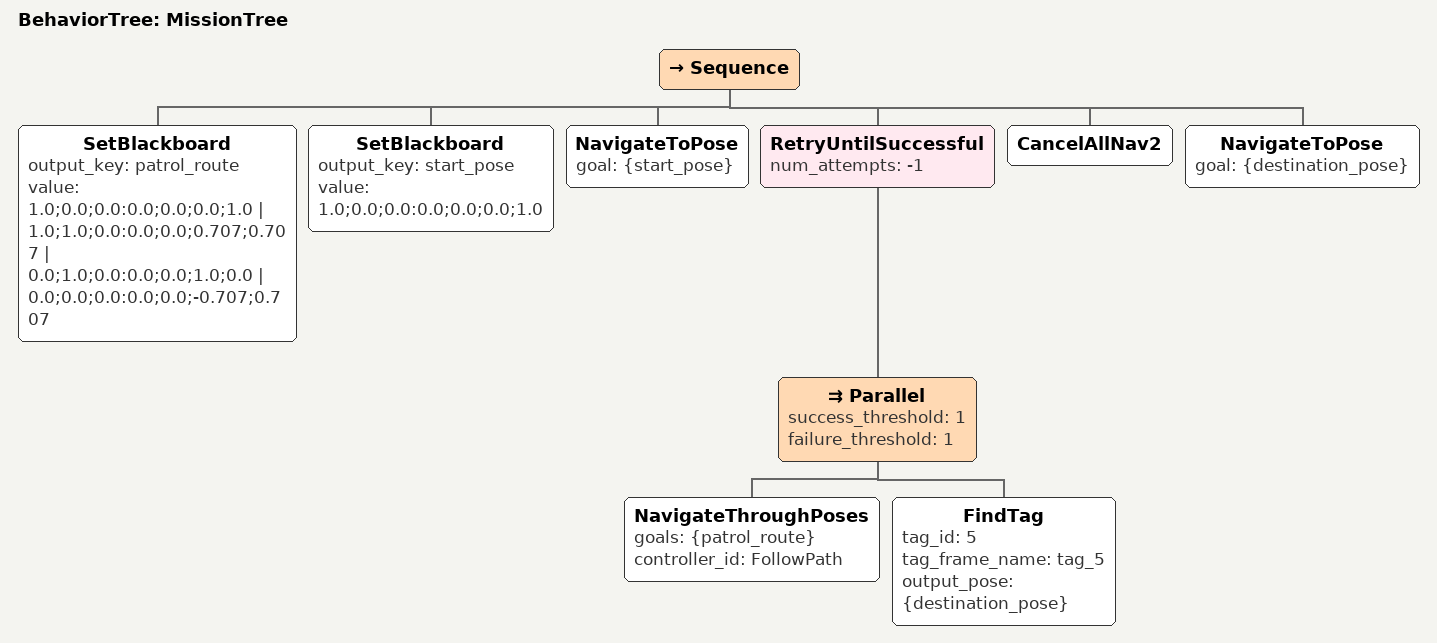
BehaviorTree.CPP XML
<root main_tree_to_execute="MissionTree" BTCPP_format="4">

  <BehaviorTree ID="MissionTree">
    <Sequence>
        <!--
          1. Define the patrol route as a series of poses (x;y;z:qx;qy;qz;qw).
          This example defines a simple square patrol.
        -->
        <SetBlackboard output_key="patrol_route"
                       value="1.0;0.0;0.0:0.0;0.0;0.0;1.0 | 1.0;1.0;0.0:0.0;0.0;0.707;0.707 | 0.0;1.0;0.0:0.0;0.0;1.0;0.0 | 0.0;0.0;0.0:0.0;0.0;-0.707;0.707" />

        <!--
          2. FIX: Move to the starting waypoint BEFORE starting the search.
          This prevents the FindTagAction from succeeding immediately if the tag is visible at the origin.
        -->
        <SetBlackboard output_key="start_pose" value="1.0;0.0;0.0:0.0;0.0;0.0;1.0" />
        <NavigateToPose goal="{start_pose}" />

        <!--
          3. The main search block. This will repeat until the tag is found.
          It runs two actions in parallel: navigating and checking for the tag.
        -->
        <RetryUntilSuccessful num_attempts="-1">
            <Parallel success_threshold="1" failure_threshold="1">

                <!-- Child A: The Navigation Task -->
                <NavigateThroughPoses goals="{patrol_route}" controller_id="FollowPath"/>

                <!-- Child B: The Perception Task -->
                <FindTag tag_id="5" tag_frame_name="tag_5" output_pose="{destination_pose}"/>

            </Parallel>
        </RetryUntilSuccessful>

        <!--
          4. Once the Parallel node succeeds (because FindTag succeeded), we stop all navigation.
        -->
        <CancelAllNav2/>

        <!--
          5. Final approach to the tag's saved pose.
        -->
        <NavigateToPose goal="{destination_pose}" />

    </Sequence>
  </BehaviorTree>
</root>
